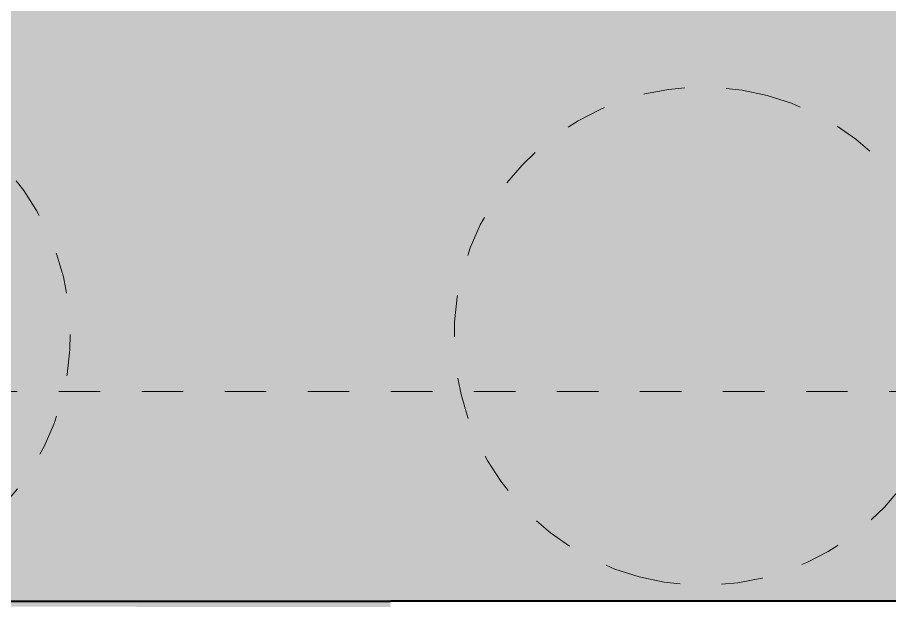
# Model space of a CAD drawing. Header units: metres. Extents: x -355 to -223, y 3 to 561.
# Drawn here: x -262.882 to -260.781, y 544.612 to 546.02 of the extents above; entities that cross this region are included whole.
import ezdxf

# ---------------------------------------------------------------- set-up
doc = ezdxf.new("R2010")
doc.units = ezdxf.units.M
doc.linetypes.add('JacobsDash', pattern=[0.0045, 0.003, -0.0015])
doc.linetypes.add('JacobsGridLine', pattern=[0.0145, 0.01, -0.001, 0.0025, -0.001])
for name, color, linetype, lineweight in [('S-BEAM', 7, 'Continuous', 40), ('S-FNDN-HDLN', 7, 'JacobsDash', 15), ('S-GRID', 7, 'Continuous', 9)]:
    doc.layers.add(name, color=color, linetype=linetype, lineweight=lineweight)

# ---------------------------------------------------------------- blocks, each defined once
blk = doc.blocks.new('01_SFO_FRP_Pile_CastInPlace_CS_BR08 - CAST-IN-PLACE PILE - 1200-9305895-DRG-2873035 - CONSTRUCTION SEQUENCE STAGE A9')
at = {"layer": 'S-FNDN-HDLN'}
for start, end in [(90, 270), (270, 90)]:
    blk.add_arc((0, 0), 0.6, start, end, dxfattribs=at)

msp = doc.modelspace()

# ---------------------------------------------------------------- hatches: boundary and pattern name
at = {"layer": 'S-BEAM', "true_color": 0xc0c0c0}
h = msp.add_hatch(color=9, dxfattribs=at)
h.paths.add_polyline_path([(-275.1814, 544.6136), (-269.8326, 544.6136), (-269.5818, 546.0536), (-275.1814, 546.0536), (-275.1814, 544.8182)])
h.paths.add_polyline_path([(-269.2693, 544.6136), (-261.9828, 544.6136), (-261.9828, 546.0536), (-269.0999, 546.0536), (-269.0208, 546.0398), (-269.2336, 544.8182)])
at = {"layer": 'S-BEAM', "lineweight": 5, "true_color": 0xc0c0c0}
msp.add_hatch(color=9, dxfattribs=at).paths.add_polyline_path([(-261.9828, 544.6136), (-258.6145, 544.6136), (-258.6145, 546.0536), (-261.9828, 546.0536), (-261.9828, 544.8182)])
h = msp.add_hatch(color=9, dxfattribs=at)
h.paths.add_polyline_path([(-275.139, 544.4231), (-275.1062, 544.6116), (-269.8339, 544.6066), (-269.8326, 544.6136), (-275.1814, 544.6116), (-275.1814, 544.4233)])
h.paths.add_polyline_path([(-261.9828, 544.5991), (-261.9838, 544.6136), (-269.2696, 544.6116), (-269.2706, 544.606), (-261.9828, 544.5991)])

# ---------------------------------------------------------------- linework, layer by layer
at = {"layer": 'S-BEAM'}
for p in [(-269.2693, 544.6136), (-258.6145, 544.6136)]:
    msp.add_line(p, (-261.9828, 544.6136), dxfattribs=at)
at = {"layer": 'S-FNDN-HDLN'}
msp.add_arc((-263.3545, 545.2536), 0.6, 255.1169, 75.1169, dxfattribs=at)
at = {"layer": 'S-GRID', "linetype": 'JacobsGridLine', "lineweight": 18}
msp.add_line((-277.7823, 545.1185), (-243.5515, 545.1185), dxfattribs=at)

# ---------------------------------------------------------------- block references
at = {"layer": 'S-FNDN-HDLN', "rotation": 165.1169444444439}
msp.add_blockref('01_SFO_FRP_Pile_CastInPlace_CS_BR08 - CAST-IN-PLACE PILE - 1200-9305895-DRG-2873035 - CONSTRUCTION SEQUENCE STAGE A9', (-261.2299, 545.2519), dxfattribs=at)

doc.saveas('drawing.dxf')
